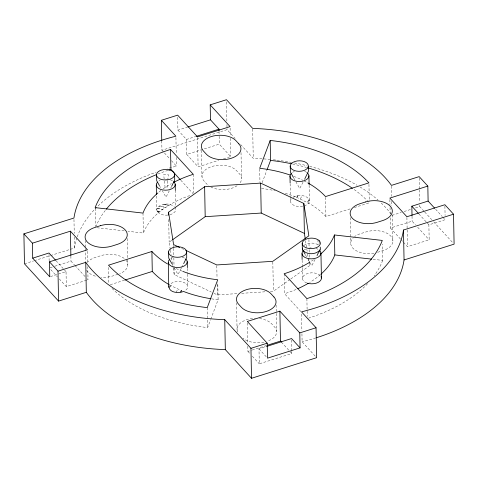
<?xml version="1.0" encoding="UTF-8"?>
<svg xmlns="http://www.w3.org/2000/svg" width="478" height="478" viewBox="0 0 478 478"><rect width="100%" height="100%" fill="white"/><g stroke="black" fill="none" stroke-linecap="round" stroke-linejoin="round"><path stroke-width="0.36" stroke-dasharray="2.39 1.79" d="M167.688 181.06L167.013 187.466L165.107 187.484L162.215 189.515M167.766 180.349L168.364 174.661L166.027 174.458L163.673 174.607L164.307 180.331M167.754 215.07A9.476 5.491 -1.1 0 1 159.736 213.75C150.576 207.53 165.388 201.979 170.718 204.769A9.476 5.491 -1.1 0 1 174.291 206.675M309.117 185.291L309.415 200.706L309.164 202.134L308.286 203.491A9.476 5.491 -1.1 0 1 304.928 205.6M180.983 292.213L181.431 290.636L171.1 285.742L169.636 284.906L169.905 284.494A9.476 5.491 -1.1 0 1 182.739 282.092L184.747 282.904A9.476 5.491 -1.1 0 1 185.153 290.66M350.099 208.898L325.906 216.546A98.002 56.768 -1.1 0 0 310.264 204.052L296.76 197.348L297.208 195.771C301.516 195.102 308.137 195.663 309.415 200.706M112.025 288.419A147.003 85.156 -1.1 0 0 207.625 327.585L210.511 319.919M210.774 319.226L218.117 299.718L217.789 282.713M262.171 182.692L266.891 170.15M304.355 179.68L305.024 178.372M169.32 190.782L165.991 197.187L162.317 190.704M170.652 188.218L171.321 186.94M181.341 268.104L178.013 274.509L174.386 268.134M181.676 267.465L183.343 264.262M315.05 259.435L311.722 265.84L308.047 259.357M303.022 182.261L299.7 188.517L296.025 182.034M180.553 292.255L181.431 290.636L183.534 291.449M285.33 193.339A98.002 56.768 -1.1 0 1 293.062 195.908L296.76 197.348L297.639 195.729M176.083 292.363L177.858 289.094M300.333 198.884L302.108 195.621M180.182 292.297L181.431 290.636M296.76 197.348L298.009 195.687M169.839 287.141L171.1 285.742L168.889 287.666M309.188 199.906L307.091 202.242L309.302 200.318M189.7 195.586A98.002 56.768 -1.1 0 0 171.733 203.616L162.598 209.484L157.304 213.768A98.002 56.768 -1.1 0 0 143.376 233.055L127.919 231.292M304.253 249.952L304.576 249.683A9.476 5.491 -1.1 0 1 305.812 249.032M160.99 190.453L159.485 191.624A98.002 56.768 -1.1 0 0 158.439 192.485M170.288 249.528L169.146 242.161L172.146 240.04M270.429 291.455L273.38 291.263L290.206 279.373M290.803 278.949L309.433 265.786L309.32 259.942M303.918 245.471C307.993 242.466 313.974 242.34 318.306 244.873M293.038 197.324L297.208 195.771M177.685 117.289L177.93 130.13L187.131 127.22M177.93 130.13L186.456 139.451L195.651 136.541M161.761 140.753L161.94 150.247L227.05 129.663L235.11 138.483M186.456 139.451L186.743 154.424L219.294 144.135L230.659 156.563L222.873 159.025M186.743 154.424L198.107 166.852L218.625 160.369M24.474 263.808L33.639 260.91M34.344 260.689L49.849 255.784M50.554 255.563L69.585 249.546M70.29 249.325L74.52 247.986A165.376 95.803 -1.1 0 1 76.809 238.241M49.975 267.764L54.175 266.431M54.874 266.21L70.977 261.119L74.484 264.961M50.465 276.577L66.03 271.653L66.323 286.627L86.62 280.21M117.994 274.3L112.563 276.015A18.373 10.647 -1.1 0 1 100.978 277.228M110.304 284.709L124.537 280.21M354.365 207.548L369.309 202.827A147.003 85.156 -1.1 0 0 352.949 188.673M392.038 215.333L401.275 212.411M404.119 211.515L411.223 209.268M415.484 207.918L419.75 206.574L424.231 211.473M390.227 217.813L390.424 228.042L412.126 221.183L415.633 225.019M427.38 223.208L428.885 224.851L445.161 219.707L445.132 218.279M377.632 252.3L383.057 250.58A18.373 10.647 -1.1 0 0 390.807 236.114A18.373 10.647 -1.1 0 0 366.011 231.938L360.585 233.652A18.373 10.647 -1.1 0 0 354.539 236.676M403.456 242.298L407.471 246.69L429.172 239.825L428.885 224.851M247.819 346.275L247.915 351.39L251.452 350.272M252.163 350.045L266.318 345.57M291.795 351.39L291.831 353.529L259.279 363.818L258.992 348.844L266.778 346.383M213.983 293.307L217.359 294.896L237.996 293.558M241.683 293.319L266.742 291.694M157.154 211.366L159.867 211.593L157.023 210.9M96.992 227.755L124.232 230.868M373.103 259.303L382.675 260.396L382.358 244.127M157.089 211.121L159.867 211.593M157.005 208.528L162.598 209.484L157.274 208.109M159.114 206.167L165.49 207.452L159.64 205.839M163.5 204.447L168.537 205.492L165.269 204.255M164.552 204.333L168.537 205.492M182.255 257.134L184.263 257.947A9.476 5.491 -1.1 0 1 185.828 259.034M181.7 248.423L183.725 249.373M173.15 267.931L174.183 274.557L211.282 292.04M435.637 209.286L442.15 216.415M442.652 216.964L445.161 219.707M424.727 212.017L431.7 219.641M433.689 221.816L453.102 243.057M418.859 213.881L426.878 222.658M417.641 227.211L429.172 239.825M390.424 228.042L400.45 239.012M400.952 239.556L402.954 241.754M240.655 144.547L253.256 158.326A165.376 95.803 -1.1 0 1 271.146 159.55M161.94 150.247L163.948 152.44M164.45 152.99L169.457 158.469M171.465 160.662L176.478 166.147A165.376 95.803 -1.1 0 0 167.503 168.579M180.798 180.224L193.148 193.733M284.165 273.745L284.553 293.713L301.349 312.086M301.947 333.769L302.102 341.806L316.633 357.705M281.458 342.176L291.831 353.529M258.992 348.844L266.515 357.066M247.915 351.39L250.388 354.09M252.36 356.253L259.279 363.818M74.986 265.511L85.012 276.475M87.02 278.668L88.024 279.767L87.773 266.616M56.004 260.683L64.028 269.461M64.53 270.01L66.03 271.653M50.782 269.628L57.294 276.756M59.302 278.949L66.323 286.627M293.821 178.145L295.655 181.383M305.472 254.816L306.571 256.764M159.371 185.518L160.847 188.111M171.596 263.205L172.982 265.66M305.538 240.757L306.685 248.118M306.798 248.853L307.485 253.274M307.599 254.009L309.433 265.786M170.401 250.263L171.088 254.678M171.548 257.624L173.036 267.196M164.39 181.048L165.107 187.484A98.002 56.768 -1.1 0 1 171.351 183.648M444.899 206.155L445.078 215.429M419.2 178.079L419.415 189.037M419.427 189.772L419.666 202.188M419.72 205.11L419.75 206.574M412.03 216.187L412.126 221.183M406.909 217.466L407.131 229.153M407.148 229.888L407.471 246.69M392.402 214.783L392.904 241.079M391.476 186.109L391.673 196.339M391.769 201.453L391.852 205.833M389.875 199.553L389.976 204.668M390.03 207.589L390.173 214.891M368.956 184.335L369.279 201.346M350.243 217.586L350.619 237.309M350.637 238.044L350.733 243.153M325.536 197.318L325.906 216.546M319.346 241.545L319.388 243.684M317.966 239.729L318.061 244.718M308.925 239.49L309.111 248.984M309.123 249.719L309.206 254.099M309.218 254.828L309.308 259.213M306.894 298.607L307.235 316.352M302.138 260.253L302.263 266.861M302.275 267.596L302.49 278.608M301.564 314.046L301.887 330.848M290.128 183.666L290.397 197.617M290.409 198.346L290.469 201.286M291.574 339.978L291.777 350.673M276.099 305.042L276.607 331.344M272.819 262.046L273.38 291.263M259.703 169.033L259.96 182.345M252.695 129.108L253.256 158.326M247.371 322.901L247.759 343.353M241.02 152.637L241.51 178.204M236.544 302.717L237.064 329.748M230.109 128.074L230.253 135.376M230.306 138.297L230.659 156.563M226.518 101.904L226.895 121.627M226.948 124.549L227.05 129.663M219.049 131.295L219.133 135.573M219.145 136.29L219.294 144.135M216.797 265.678L217.036 278.094M217.143 283.938L217.359 294.896M207.243 307.617L207.625 327.585M201.465 150.313L201.967 176.609M197.545 137.634L198.107 166.852M193.255 174.303L193.614 192.795M187.37 268.343L187.472 273.482M187.484 274.217L187.723 286.698M175.928 137.658L176.239 153.725M176.31 157.381L176.478 166.147M175.336 190.292L175.701 209.376A9.476 5.491 -1.1 0 1 174.578 212.16L173.138 213.343A9.476 5.491 -1.1 0 1 168.961 214.891M173.622 245.339L173.663 247.532M173.675 248.261L173.843 257.027M173.861 257.756L174.04 267.256M174.052 267.985L174.183 274.557M168.71 219.516L169.146 242.161M156.491 196.01L156.76 209.956M142.994 213.086L143.376 233.055M127.339 238.498L127.841 264.794M108.542 267.411L108.853 283.681M95.152 208.36L95.492 226.112M87.474 251.279L87.701 262.966M85.168 240.571L85.305 247.879M85.317 248.608L85.574 261.759M73.971 219.498L74.239 233.378M74.311 237.028L74.52 247.986M70.881 256.011L70.977 261.119M49.013 254.433L49.138 260.851M313.49 259.763A98.002 56.768 -1.1 0 1 308.011 263.282M182.267 271.157A98.002 56.768 -1.1 0 1 181.048 270.668L177.475 269.132A98.002 56.768 -1.1 0 1 175.731 268.325M293.922 176.412A98.002 56.768 -1.1 0 1 296.372 177.38L299.951 178.921A98.002 56.768 -1.1 0 1 302.831 180.272M304.074 180.887A98.002 56.768 -1.1 0 1 307.993 182.99M158.845 181.037A9.476 5.491 -1.1 0 1 160.082 180.379M165.46 179.22A9.476 5.491 -1.1 0 1 166.703 179.232M170.234 179.812A9.476 5.491 -1.1 0 1 173.813 181.718M382.675 260.396A147.003 85.156 -1.1 0 1 374.16 275.866M367.618 283.681A147.003 85.156 -1.1 0 1 308.686 318.121M95.761 226.954A147.003 85.156 -1.1 0 1 105.931 209.639M157.889 174.04A147.003 85.156 -1.1 0 1 168.107 170.323M292.56 163.978A147.003 85.156 -1.1 0 1 306.44 167.431M320.391 274.659A98.002 56.768 -1.1 0 1 309.654 282.492M296.043 289.471A98.002 56.768 -1.1 0 1 284.553 293.713M218.117 299.718A98.002 56.768 -1.1 0 1 211.575 298.834M261.538 188.44A98.002 56.768 -1.1 0 1 275.125 190.734M237.686 332.013A18.373 10.647 -1.1 0 1 255.509 318.342M259.458 318.551A18.373 10.647 -1.1 0 1 271.689 323.845L274.533 326.952A18.373 10.647 -1.1 0 1 267.644 341.125M264.029 342.129A18.373 10.647 -1.1 0 1 242.997 338.221M240.195 182.733A18.373 10.647 -1.1 0 0 239.436 173.813L236.598 170.706A18.373 10.647 -1.1 0 0 211.796 166.529A18.373 10.647 -1.1 0 0 204.046 181.001L206.884 184.108A18.373 10.647 -1.1 0 0 208.677 185.697M237.106 185.715A18.373 10.647 -1.1 0 1 210.947 187.071M373.933 253.185A18.373 10.647 -1.1 0 1 354.425 249.564A18.373 10.647 -1.1 0 1 353.409 237.638M315.797 337.94A165.376 95.803 -1.1 0 1 302.102 341.806M77.275 236.861A165.376 95.803 -1.1 0 1 156.163 172.211M273.362 159.783A165.376 95.803 -1.1 0 1 276.302 160.124M277.037 160.214A165.376 95.803 -1.1 0 1 291.526 162.406M294.376 162.932A165.376 95.803 -1.1 0 1 306.96 165.693M309.696 166.386A165.376 95.803 -1.1 0 1 357.048 185.207M360.03 186.97A165.376 95.803 -1.1 0 1 378.032 200.079M381.217 203.007A165.376 95.803 -1.1 0 1 390.861 213.744M126.18 260.343A18.373 10.647 -1.1 0 1 119.703 273.685M124.155 258.389A18.373 10.647 -1.1 0 0 100.948 255.652L95.522 257.367A18.373 10.647 -1.1 0 0 87.408 262.386M95.355 276.182A18.373 10.647 -1.1 0 1 86.602 270.261M302.67 206.221A9.476 5.491 -1.1 0 1 295.458 205.893L293.444 205.08A9.476 5.491 -1.1 0 1 291.233 198.938M292.554 172.361A9.476 5.491 -1.1 0 1 294.472 171.429M304.653 171.375A9.476 5.491 -1.1 0 1 307.055 172.654M170.867 258.353A9.476 5.491 -1.1 0 1 172.785 257.421M306.768 282.976A9.476 5.491 -1.1 0 1 303.614 275.824L305.06 274.641A9.476 5.491 -1.1 0 1 321.037 276.619M309.959 247.957A9.476 5.491 -1.1 0 1 311.19 247.873M315.964 248.464A9.476 5.491 -1.1 0 1 317.972 249.277"/><path stroke-width="0.72" d="M305.101 254.165L302.532 249.63L302.341 248.052M210.858 298.72A98.002 56.768 -1.1 0 1 185.129 292.07L183.534 291.449C178.778 293.528 168.292 292.835 169.027 285.85M317.051 255.587C317.84 252.784 321.198 250.257 320.242 247.102M307.993 182.99A98.002 56.768 -1.1 0 1 325.524 196.578L368.926 182.859A147.003 85.156 -1.1 0 0 270.184 140.43L259.691 168.298A98.002 56.768 -1.1 0 1 290.146 175.044M267.154 169.457L270.566 160.399L270.184 140.43M305.024 178.372L308.412 171.357L308.34 166.153A9.076 5.258 -1.1 0 0 295.057 161.45A9.076 5.258 -1.1 0 0 294.412 170.556A9.076 5.258 -1.1 0 0 308.34 166.153M171.656 186.301L174.703 180.027L174.625 174.823A9.076 5.258 -1.1 0 0 161.349 170.12A9.076 5.258 -1.1 0 0 160.704 179.226A9.076 5.258 -1.1 0 0 174.625 174.823M183.677 263.617L186.725 257.349L186.647 252.145A9.076 5.258 -1.1 0 0 173.371 247.437A9.076 5.258 -1.1 0 0 172.725 256.549A9.076 5.258 -1.1 0 0 186.647 252.145M320.051 249.827C316.107 254.941 306.165 255.18 302.532 249.63M168.626 215.136L168.567 212.214L204.62 186.737L260.641 183.104L303.817 203.443L308.854 235.839L272.807 261.317L216.779 264.949L185.751 250.329M172.749 239.615L205.193 216.683L261.221 213.051L304.396 233.389L305.197 238.546M161.761 140.753L161.367 120.295L177.643 115.15L197.528 136.905L230.085 126.61L210.195 104.861L226.476 99.711L252.677 128.379A165.376 95.803 -1.1 0 1 391.464 185.38L419.176 176.621L427.828 186.085L428.115 201.059L434.633 208.187M187.836 126.993L210.487 119.835L219.008 129.156L219.038 130.584M196.362 136.32L219.008 129.156M316.466 337.725A165.376 95.803 -1.1 0 0 404.053 259.966L454.1 244.144L453.526 214.192L403.48 230.014A165.376 95.803 -1.1 0 1 301.522 311.853L316.06 327.753L316.633 357.705L251.524 378.289L225.323 349.621A165.376 95.803 -1.1 0 1 86.321 292.321L58.567 301.098L24.474 263.808L23.9 233.856L73.947 218.034A165.376 95.803 -1.1 0 1 175.898 136.194L161.367 120.295M32.42 243.177L70.403 231.173L87.45 249.815L49.467 261.825L49.754 276.798L32.713 258.156L32.42 243.177L23.9 233.856M32.713 258.156L48.989 253.005L55.502 260.14M49.467 261.825L57.993 271.146L85.747 262.368A165.376 95.803 -1.1 0 0 224.744 319.674L250.95 348.337L251.524 378.289M167.545 263.964A98.002 56.768 -1.1 0 1 151.902 251.47L108.5 265.194A147.003 85.156 -1.1 0 0 207.243 307.617L217.735 279.755A98.002 56.768 -1.1 0 1 182.883 271.396M125.248 279.983L152.285 271.438A98.002 56.768 -1.1 0 0 167.927 283.932L169.069 284.583M427.828 186.085L389.851 198.089L406.892 216.737L444.875 204.727L453.526 214.192M412.018 215.476L411.839 206.203L428.115 201.059M279.893 311.148L247.341 321.437L267.226 343.192L267.513 358.165L300.07 347.87L299.784 332.897L279.893 311.148L280.472 341.095L281.458 342.176M250.95 348.337L267.226 343.192M299.784 332.897L316.06 327.753M267.023 345.349L280.472 341.095M266.778 346.383L291.544 338.549L300.07 347.87M320.505 254.248A98.002 56.768 -1.1 0 0 334.433 234.961L382.286 240.428A147.003 85.156 -1.1 0 1 306.894 298.607L284.165 273.745A98.002 56.768 -1.1 0 0 308.011 263.282M320.887 274.217A98.002 56.768 -1.1 0 0 334.815 254.929L371.627 259.13M179.674 247.467L173.604 244.611L168.567 212.214M411.839 206.203L418.358 213.337M157.925 192.921A98.002 56.768 -1.1 0 0 142.994 213.086L95.134 207.619A147.003 85.156 -1.1 0 1 170.532 149.447L193.255 174.303A98.002 56.768 -1.1 0 0 173.562 182.447M170.532 149.447L170.915 169.415L180.302 179.68M293.45 177.493L290.439 172.104L290.2 165.95M159.371 185.518L156.73 180.774L156.491 174.625M171.596 263.205L168.746 258.096L168.513 251.942M403.48 230.014L404.053 259.966M334.433 234.961L334.815 254.929M320.953 253.071L321.431 278.029M308.931 175.749L309.105 184.556M303.817 203.443L304.396 233.389M302.221 243.272L302.317 248.267M302.006 253.645L302.12 259.518M289.991 176.328L290.116 182.931M260.641 183.104L261.221 213.051M224.744 319.674L225.323 349.621M210.195 104.861L210.487 119.835M204.62 186.737L205.193 216.683M187.245 261.741L187.358 267.614M175.223 184.418L175.336 190.292M168.298 262.32L168.782 287.278M156.276 184.998L156.461 194.54M151.902 251.47L152.285 271.438M85.747 262.368L86.321 292.321M70.403 231.173L70.864 255.276M57.993 271.146L58.567 301.098M173.813 181.718A9.476 5.491 -1.1 0 1 174.1 187.197L172.654 188.38A9.476 5.491 -1.1 0 1 160.214 189.234A9.476 5.491 -1.1 0 1 157.405 182.214M106.325 209.149A147.003 85.156 -1.1 0 1 156.563 174.572M168.806 170.09A147.003 85.156 -1.1 0 1 170.915 169.415M270.566 160.399A147.003 85.156 -1.1 0 1 291.257 163.703M307.856 167.844A147.003 85.156 -1.1 0 1 352.358 188.266M308.394 283.251A98.002 56.768 -1.1 0 1 297.86 288.676M307.521 173.042A9.476 5.491 -1.1 0 1 306.362 179.71A9.476 5.491 -1.1 0 1 294.974 180.929L292.966 180.122A9.476 5.491 -1.1 0 1 291.114 173.544M185.828 259.034A9.476 5.491 -1.1 0 1 178.061 267.513A9.476 5.491 -1.1 0 1 169.421 259.536M321.037 276.619A9.476 5.491 -1.1 0 1 317.96 282.492A9.476 5.491 -1.1 0 1 307.474 283.209M319.537 250.364A9.476 5.491 -1.1 0 1 311.77 258.843A9.476 5.491 -1.1 0 1 303.13 250.866M100.368 225.7L94.943 227.42A18.373 10.647 -1.1 0 0 87.193 241.886A18.373 10.647 -1.1 0 0 111.989 246.062L117.415 244.348A18.373 10.647 -1.1 0 0 125.17 229.876A18.373 10.647 -1.1 0 0 100.368 225.7M365.437 201.985L360.006 203.7A18.373 10.647 -1.1 0 0 352.256 218.171A18.373 10.647 -1.1 0 0 377.052 222.348L382.478 220.633A18.373 10.647 -1.1 0 0 390.233 206.161A18.373 10.647 -1.1 0 0 365.437 201.985M319.328 240.834L317.966 239.729A9.076 5.258 -1.1 0 0 302.897 241.48A9.076 5.258 -1.1 0 0 311.71 248.62A9.076 5.258 -1.1 0 0 319.328 240.834M238.863 143.866L236.024 140.759A18.373 10.647 -1.1 0 0 211.222 136.583A18.373 10.647 -1.1 0 0 203.467 151.048L206.311 154.155A18.373 10.647 -1.1 0 0 231.107 158.332A18.373 10.647 -1.1 0 0 238.863 143.866M273.96 296.999L271.116 293.892A18.373 10.647 -1.1 0 0 246.313 289.716A18.373 10.647 -1.1 0 0 238.564 304.187L241.402 307.294A18.373 10.647 -1.1 0 0 266.204 311.471A18.373 10.647 -1.1 0 0 273.954 296.999"/></g></svg>
